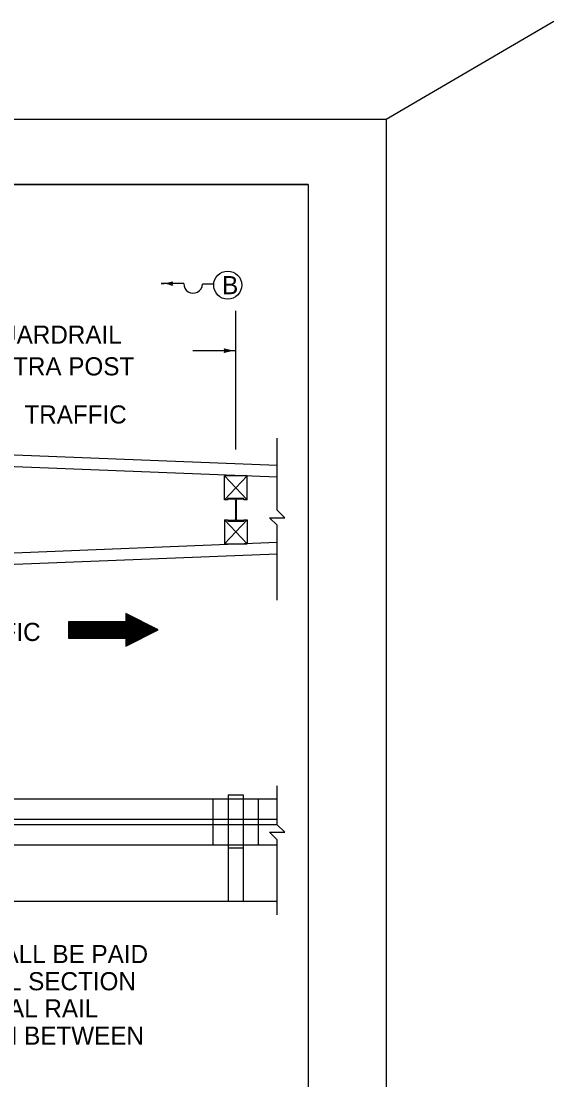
# Model space of a CAD drawing. Extents: x 998.1 to 1038.2, y 998.6 to 1023.3.
# Drawn here: x 1032.33 to 1038.21, y 1011.62 to 1023.3 of the extents above; entities that cross this region are included whole.
import ezdxf

# ---------------------------------------------------------------- set-up
doc = ezdxf.new("R2010")
doc.units = 0
for name, color, linetype in [('Level 1', 7, 'Continuous'), ('Level 10', 7, 'Continuous'), ('Level 11', 7, 'Continuous'), ('Level 14', 7, 'Continuous')]:
    doc.layers.add(name, color=color, linetype=linetype)

msp = doc.modelspace()

# ---------------------------------------------------------------- linework, layer by layer
at = {"layer": 'Level 1'}
for p, q in [((1034.128, 1020.405), (1033.878, 1020.405)), ((1034.459, 1020.4), (1034.334, 1020.4)), ((1034.702, 1018.575), (1034.702, 1020.105)), ((1034.228, 1019.665), (1034.702, 1019.665)), ((1028.535, 1018.665), (1035.159, 1018.4)), ((1028.535, 1018.537), (1035.159, 1018.272)), ((1034.827, 1018.284), (1034.577, 1018.284)), ((1034.577, 1018.018), (1034.577, 1018.284)), ((1034.827, 1018.284), (1034.577, 1018.018)), ((1034.827, 1018.018), (1034.577, 1018.284)), ((1034.827, 1018.018), (1034.827, 1018.284)), ((1034.613, 1018.018), (1034.577, 1018.018)), ((1034.79, 1018.034), (1034.613, 1018.034)), ((1034.613, 1018.018), (1034.613, 1018.034)), ((1034.619, 1018.034), (1034.619, 1018.026)), ((1034.688, 1018.026), (1034.619, 1018.026)), ((1034.698, 1018.016), (1034.698, 1017.802)), ((1034.706, 1018.016), (1034.706, 1017.802)), ((1034.785, 1018.026), (1034.716, 1018.026)), ((1034.785, 1018.034), (1034.785, 1018.026)), ((1034.79, 1018.018), (1034.79, 1018.034)), ((1034.827, 1018.018), (1034.79, 1018.018)), ((1034.577, 1017.8), (1034.577, 1017.534)), ((1034.577, 1017.8), (1034.613, 1017.8)), ((1034.577, 1017.534), (1034.827, 1017.8)), ((1034.577, 1017.8), (1034.827, 1017.534)), ((1034.613, 1017.8), (1034.613, 1017.784)), ((1034.613, 1017.784), (1034.79, 1017.784)), ((1034.619, 1017.784), (1034.619, 1017.792)), ((1034.688, 1017.792), (1034.619, 1017.792)), ((1034.785, 1017.784), (1034.619, 1017.784)), ((1034.785, 1017.792), (1034.716, 1017.792)), ((1034.785, 1017.784), (1034.785, 1017.792)), ((1034.79, 1017.8), (1034.79, 1017.784)), ((1034.79, 1017.8), (1034.827, 1017.8)), ((1034.827, 1017.8), (1034.827, 1017.534)), ((1028.535, 1017.287), (1035.159, 1017.552)), ((1034.577, 1017.534), (1034.827, 1017.534)), ((1028.535, 1017.16), (1035.159, 1017.425)), ((1010.004, 1014.721), (1035.159, 1014.721)), ((1034.452, 1014.211), (1034.452, 1014.721)), ((1034.619, 1014.763), (1034.785, 1014.763)), ((1034.619, 1014.763), (1034.619, 1014.721)), ((1034.619, 1014.721), (1034.619, 1014.211)), ((1034.785, 1014.763), (1034.785, 1014.721)), ((1034.785, 1014.721), (1034.785, 1014.211)), ((1034.952, 1014.211), (1034.952, 1014.721)), ((1010.004, 1014.496), (1035.159, 1014.496)), ((1010.004, 1014.436), (1035.159, 1014.436)), ((1010.004, 1014.211), (1035.159, 1014.211)), ((1034.619, 1014.211), (1034.619, 1013.596)), ((1034.785, 1014.211), (1034.785, 1013.596)), ((1034.619, 1014.18), (1034.785, 1014.18)), ((1014.269, 1013.591), (1035.159, 1013.591))]:
    msp.add_line(p, q, dxfattribs=at)
for points in [[(1035.159, 1016.913), (1035.159, 1017.738), (1035.075, 1017.822), (1035.242, 1017.822), (1035.159, 1017.905), (1035.159, 1018.699)], [(1033.488, 1016.764), (1033.487, 1016.764)], [(1033.668, 1016.674), (1032.857, 1016.674)], [(1033.677, 1016.669), (1032.857, 1016.669)], [(1033.695, 1016.66), (1032.857, 1016.66)], [(1033.714, 1016.651), (1032.857, 1016.651)], [(1033.732, 1016.642), (1032.857, 1016.642)], [(1033.506, 1016.755), (1033.487, 1016.755)], [(1033.524, 1016.746), (1033.487, 1016.746)], [(1033.542, 1016.737), (1033.487, 1016.737)], [(1033.56, 1016.728), (1033.487, 1016.728)], [(1033.578, 1016.719), (1033.487, 1016.719)], [(1033.596, 1016.71), (1033.487, 1016.71)], [(1033.614, 1016.701), (1033.487, 1016.701)], [(1033.632, 1016.692), (1033.487, 1016.692)], [(1033.65, 1016.683), (1033.487, 1016.683)], [(1033.75, 1016.633), (1032.857, 1016.633)], [(1033.768, 1016.624), (1032.857, 1016.624)], [(1033.786, 1016.615), (1032.857, 1016.615)], [(1033.804, 1016.606), (1032.857, 1016.606)], [(1033.822, 1016.597), (1032.857, 1016.597)], [(1033.822, 1016.597), (1032.857, 1016.597)], [(1033.84, 1016.588), (1032.857, 1016.588)], [(1033.837, 1016.579), (1032.857, 1016.579)], [(1033.819, 1016.57), (1032.857, 1016.57)], [(1033.801, 1016.561), (1032.857, 1016.561)], [(1033.783, 1016.552), (1032.857, 1016.552)], [(1033.765, 1016.543), (1032.857, 1016.543)], [(1033.747, 1016.534), (1032.857, 1016.534)], [(1033.729, 1016.525), (1032.857, 1016.525)], [(1033.711, 1016.516), (1032.857, 1016.516)], [(1033.693, 1016.507), (1032.857, 1016.507)], [(1033.676, 1016.498), (1032.857, 1016.498)], [(1033.658, 1016.489), (1033.487, 1016.489)], [(1033.64, 1016.48), (1033.487, 1016.48)], [(1033.64, 1016.48), (1033.487, 1016.48)], [(1033.622, 1016.471), (1033.487, 1016.471)], [(1033.604, 1016.462), (1033.487, 1016.462)], [(1033.586, 1016.453), (1033.487, 1016.453)], [(1033.568, 1016.444), (1033.487, 1016.444)], [(1033.55, 1016.435), (1033.487, 1016.435)], [(1033.532, 1016.426), (1033.487, 1016.426)], [(1033.514, 1016.417), (1033.487, 1016.417)], [(1033.496, 1016.408), (1033.487, 1016.408)], [(1035.159, 1013.442), (1035.159, 1014.268), (1035.075, 1014.351), (1035.242, 1014.351), (1035.159, 1014.434), (1035.159, 1014.864)]]:
    msp.add_lwpolyline(points, dxfattribs=at)
msp.add_lwpolyline([(1033.847, 1016.585), (1033.487, 1016.764), (1033.487, 1016.674), (1032.857, 1016.674), (1032.857, 1016.494), (1033.487, 1016.494), (1033.487, 1016.404)], close=True, dxfattribs=at)
msp.add_circle((1034.613, 1020.388), 0.155, dxfattribs=at)
for centre, radius, start, end in [((1033.878, 1020.796), 0.391, 270, 288.6688), ((1033.878, 1020.015), 0.391, 71.3472, 89.9939), ((1033.878, 1020.796), 0.391, 269.9878, 270), ((1034.026, 1020.405), 0.0313, 138.7746, 220.8913), ((1034.231, 1020.402), 0.103, 178.4237, 358.4237), ((1034.702, 1020.056), 0.391, 251.3472, 269.9939), ((1034.553, 1019.665), 0.0312, 318.7746, 40.8913), ((1034.702, 1019.274), 0.391, 90, 108.6688), ((1034.702, 1019.274), 0.391, 89.9878, 90), ((1034.688, 1018.016), 0.0104, 0, 90), ((1034.716, 1018.016), 0.0104, 90, 180), ((1034.688, 1017.802), 0.0104, 270, 360), ((1034.716, 1017.802), 0.0104, 180, 270)]:
    msp.add_arc(centre, radius, start, end, dxfattribs=at)
at = {"layer": 'Level 10'}
for q in [(1007, 1021.5), (1035.5, 1000.5)]:
    msp.add_line((1035.5, 1021.5), q, dxfattribs=at)
at = {"layer": 'Level 11'}
msp.add_lwpolyline([(1007, 1021.5), (1035.5, 1021.5), (1035.5, 1000.5), (1007, 1000.5)], close=True, dxfattribs=at)
at = {"layer": 'Level 14'}
for p, q in [((1036.36, 1022.22), (1038.212, 1023.3)), ((1000, 1022.22), (1036.36, 1022.22)), ((1036.36, 1022.22), (1036.36, 1000))]:
    msp.add_line(p, q, dxfattribs=at)

# ---------------------------------------------------------------- texts
at = {"layer": 'Level 1'}
for s, p in [('B', (1034.551, 1020.288)), ("12'-6'' STEEL ''W'' BEAM GUARDRAIL", (1028.835, 1019.742)), ('(DOUBLE FACE) WITH EXTRA POST', (1028.99, 1019.392)), ('TRAFFIC', (1032.369, 1018.861)), ('TRAFFIC', (1031.419, 1016.462)), ('GUARDRAIL CONNECTOR TO CONCRETE MEDIAN BARRIER END SHALL BE PAID', (1023.287, 1012.908)), ('FOR AT THE CONTRACT UNIT PRICE EACH AND INCLUDES TERMINAL SECTION', (1023.287, 1012.608)), ('NO. 2, ADDITIONAL POSTS, ADDITIONAL OFFSET BLOCKS, ADDITIONAL RAIL', (1023.287, 1012.308)), ('ELEMENTS, HARDWARE, ETC., AND OTHER INCIDENTALS AS SHOWN BETWEEN', (1023.287, 1012.008))]:
    msp.add_text(s, height=0.2, dxfattribs=at).set_placement(p)

doc.saveas('drawing.dxf')
